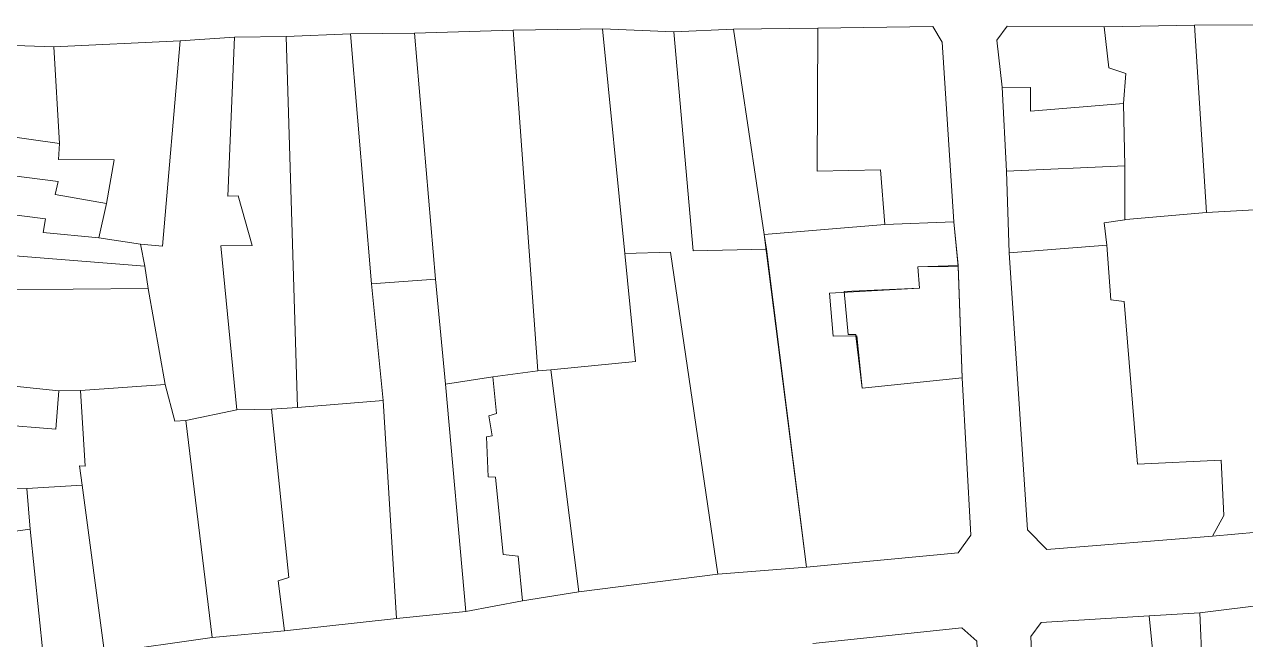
# Model space of a CAD drawing. Header units: millimetres. Extents: x 613231 to 614415, y 1317543 to 1318244.
# Drawn here: x 613948.9 to 614166.7, y 1317753.1 to 1317862.9 of the extents above; entities that cross this region are included whole.
import ezdxf

# ---------------------------------------------------------------- set-up
doc = ezdxf.new("R2010")
doc.units = ezdxf.units.MM
doc.layers.add('2', color=7, linetype='Continuous')
doc.layers.add('CVL_CUADCON_LIN', color=8, linetype='Continuous')

msp = doc.modelspace()

# ---------------------------------------------------------------- linework, layer by layer
at = {"color": 1, "lineweight": 0, "flags": 128}
msp.add_lwpolyline([(614115.49351, 1317819.69686), (614108.27151, 1317819.62786), (614108.58251, 1317815.81686), (614092.51474, 1317814.95514), (614093.18874, 1317807.28314), (614097.38872, 1317807.29538), (614098.33751, 1317798.00586), (614116.18651, 1317799.82886)], close=True, dxfattribs=at)
msp.add_lwpolyline([(614092.51474, 1317814.95514), (614093.18874, 1317807.28314), (614097.38872, 1317807.29538), (614098.33751, 1317798.00586)], dxfattribs=at)
at = {"layer": '2', "color": 1, "lineweight": 0}
for p, q in [((614157.64051, 1317862.79286), (614181.69751, 1317862.90386)), ((613986.38951, 1317860.63786), (613995.59551, 1317860.76186)), ((613995.59551, 1317860.76186), (614007.03851, 1317861.24786)), ((613995.59551, 1317860.76186), (613997.58351, 1317794.55186)), ((614018.48251, 1317861.32786), (614007.03851, 1317861.24786)), ((614007.03851, 1317861.24786), (614010.82351, 1317816.58886)), ((614018.48251, 1317861.32786), (614036.08051, 1317861.87986)), ((614022.21551, 1317817.43086), (614018.48251, 1317861.32786)), ((614036.08051, 1317861.87986), (614051.99951, 1317862.12286)), ((614036.08051, 1317861.87986), (614040.45051, 1317801.06286)), ((614064.71651, 1317861.59586), (614051.99951, 1317862.12286)), ((614051.99951, 1317862.12286), (614055.98051, 1317821.98686)), ((614064.71651, 1317861.59586), (614075.39651, 1317862.02886)), ((614068.18751, 1317822.47486), (614064.71651, 1317861.59586)), ((614090.45151, 1317862.21886), (614075.39651, 1317862.02886)), ((614075.39651, 1317862.02886), (614080.84751, 1317825.40286)), ((614090.28951, 1317836.70786), (614090.45151, 1317862.21886)), ((614157.64051, 1317862.79286), (614141.51751, 1317862.44786)), ((614141.51751, 1317862.44786), (614142.34251, 1317855.13286)), ((614159.77951, 1317829.30986), (614157.64051, 1317862.79286)), ((613954.14551, 1317858.93086), (613976.67551, 1317859.95286)), ((613954.14551, 1317858.93086), (613955.13951, 1317841.65586)), ((613976.67551, 1317859.95286), (613973.53051, 1317823.30586)), ((613986.38951, 1317860.63786), (613976.67551, 1317859.95286)), ((613985.16351, 1317832.22786), (613986.38951, 1317860.63786)), ((614142.34251, 1317855.13286), (614145.39651, 1317854.12386)), ((614145.39651, 1317854.12386), (614144.94751, 1317848.78686)), ((614128.36151, 1317851.64186), (614123.32551, 1317851.67986)), ((614123.32551, 1317851.67986), (614124.11251, 1317836.69086)), ((614128.36851, 1317847.42386), (614128.36151, 1317851.64186)), ((614144.94751, 1317848.78686), (614128.36851, 1317847.42386)), ((614145.21951, 1317837.65886), (614144.94751, 1317848.78686)), ((613955.13951, 1317841.65586), (613935.55351, 1317844.45286)), ((613954.99151, 1317838.80986), (613955.13951, 1317841.65586)), ((613934.24151, 1317837.43586), (613954.89651, 1317834.89586)), ((613964.90951, 1317838.73286), (613954.99151, 1317838.80986)), ((613963.54951, 1317830.95386), (613964.90951, 1317838.73286)), ((614101.63151, 1317836.93986), (614090.28951, 1317836.70786)), ((614102.40951, 1317827.18486), (614101.63151, 1317836.93986)), ((614124.11251, 1317836.69086), (614145.21951, 1317837.65886)), ((614145.18351, 1317828.05386), (614145.21951, 1317837.65886)), ((613954.89651, 1317834.89586), (613954.39151, 1317832.55786)), ((614124.11251, 1317836.69086), (614124.54351, 1317822.15886)), ((613954.39151, 1317832.55786), (613963.54951, 1317830.95386)), ((613933.28651, 1317830.62486), (613952.66951, 1317828.18286)), ((613962.18551, 1317824.80186), (613963.54951, 1317830.95386)), ((613986.99451, 1317832.28286), (613985.16351, 1317832.22786)), ((613989.50151, 1317823.44686), (613986.99451, 1317832.28286)), ((613952.66951, 1317828.18286), (613952.21551, 1317825.79286)), ((614141.52251, 1317827.48586), (614145.18351, 1317828.05386)), ((614145.38751, 1317828.10486), (614145.18351, 1317828.05386)), ((614145.38751, 1317828.10486), (614159.77951, 1317829.30986)), ((614169.39151, 1317829.84186), (614159.77951, 1317829.30986)), ((614080.84751, 1317825.40286), (614102.40951, 1317827.18486)), ((614114.71751, 1317827.67286), (614102.40951, 1317827.18486)), ((614114.71751, 1317827.67286), (614115.49351, 1317819.69686)), ((614141.98651, 1317823.52286), (614141.52251, 1317827.48586)), ((613952.21551, 1317825.79286), (613962.18551, 1317824.80186)), ((613962.18551, 1317824.80186), (613969.56251, 1317823.65186)), ((613973.53051, 1317823.30586), (613969.56251, 1317823.65186)), ((613969.56251, 1317823.65186), (613970.38251, 1317819.74086)), ((614080.84751, 1317825.40286), (614081.25851, 1317822.76186)), ((613970.38251, 1317819.74086), (613932.12951, 1317822.79586)), ((613983.90651, 1317823.38286), (613989.50151, 1317823.44686)), ((613986.80151, 1317794.11886), (613983.90651, 1317823.38286)), ((614064.16951, 1317822.26186), (614055.98051, 1317821.98686)), ((614055.98051, 1317821.98686), (614057.89351, 1317802.73186)), ((614072.60351, 1317764.75786), (614064.16951, 1317822.26186)), ((614081.25851, 1317822.76186), (614068.18751, 1317822.47486)), ((614088.41951, 1317766.01686), (614081.25851, 1317822.76186)), ((614124.54351, 1317822.15886), (614141.98651, 1317823.52286)), ((614141.98651, 1317823.52286), (614142.71451, 1317813.76786)), ((613970.38251, 1317819.74086), (613970.94851, 1317815.77786)), ((614115.49351, 1317819.69686), (614108.27151, 1317819.62786)), ((614108.27151, 1317819.62786), (614108.58251, 1317815.81686)), ((614116.18651, 1317799.82886), (614115.49351, 1317819.69686)), ((614010.82351, 1317816.58886), (614022.21551, 1317817.43086)), ((614022.21551, 1317817.43086), (614024.02551, 1317798.68386)), ((613970.94851, 1317815.77786), (613931.58151, 1317815.42586)), ((613970.94851, 1317815.77786), (613973.97751, 1317798.60986)), ((614010.82351, 1317816.58886), (614012.89151, 1317795.75986)), ((614108.58251, 1317815.81686), (614095.15551, 1317815.22486)), ((614095.15551, 1317815.22486), (614095.82951, 1317807.55286)), ((614142.71451, 1317813.76786), (614145.10551, 1317813.46886)), ((614145.10551, 1317813.46886), (614147.49251, 1317784.40786)), ((614095.82951, 1317807.55286), (614097.20251, 1317807.55686)), ((614097.20251, 1317807.55686), (614098.33751, 1317798.00586)), ((614057.89351, 1317802.73186), (614042.78951, 1317801.27186)), ((613930.53851, 1317800.02586), (613955.00751, 1317797.49486)), ((614024.02551, 1317798.68386), (614032.46651, 1317800.02586)), ((614040.45051, 1317801.06286), (614032.46651, 1317800.02586)), ((614032.46651, 1317800.02586), (614033.08751, 1317793.47186)), ((614042.78951, 1317801.27186), (614040.45051, 1317801.06286)), ((614047.78751, 1317761.64686), (614042.78951, 1317801.27186)), ((614098.33751, 1317798.00586), (614116.18651, 1317799.82886)), ((613955.00751, 1317797.49486), (613954.50951, 1317790.63386)), ((613955.00751, 1317797.49486), (613958.87251, 1317797.55586)), ((613973.97751, 1317798.60986), (613958.87251, 1317797.55586)), ((613958.87251, 1317797.55586), (613959.70851, 1317784.03986)), ((613973.97751, 1317798.60986), (613975.71751, 1317792.10886)), ((614027.65151, 1317758.14086), (614024.02551, 1317798.68386)), ((614012.89151, 1317795.75986), (613997.58351, 1317794.55186)), ((614015.29351, 1317756.88986), (614012.89151, 1317795.75986)), ((613986.80151, 1317794.11886), (613977.70051, 1317792.21586)), ((613992.95551, 1317794.23586), (613986.80151, 1317794.11886)), ((613997.58351, 1317794.55186), (613992.95551, 1317794.23586)), ((613996.05651, 1317764.15986), (613992.95551, 1317794.23586)), ((614033.08751, 1317793.47186), (614031.76551, 1317793.06286)), ((613954.50951, 1317790.63386), (613929.99051, 1317792.70686)), ((613977.70051, 1317792.21586), (613975.71751, 1317792.10886)), ((613982.39151, 1317753.50486), (613977.70051, 1317792.21586)), ((614031.76551, 1317793.06286), (614032.33151, 1317789.45586)), ((614032.33151, 1317789.45586), (614031.31451, 1317789.30086)), ((614031.31451, 1317789.30086), (614031.63051, 1317782.13586)), ((614147.49251, 1317784.40786), (614162.39351, 1317785.15586)), ((614162.39351, 1317785.15586), (614162.86751, 1317775.24786)), ((613959.70851, 1317784.03986), (613958.69051, 1317784.08886)), ((613958.69051, 1317784.08886), (613959.20551, 1317780.68486)), ((613959.20551, 1317780.68486), (613949.28751, 1317780.04986)), ((613963.16951, 1317750.71286), (613959.20551, 1317780.68486)), ((614031.63051, 1317782.13586), (614032.90251, 1317782.08886)), ((614032.90251, 1317782.08886), (614034.29851, 1317768.32086)), ((613929.04551, 1317779.69486), (613949.28751, 1317780.04986)), ((613949.28751, 1317780.04986), (613949.90951, 1317772.83586)), ((614162.86751, 1317775.24786), (614160.83851, 1317771.58386)), ((613949.90951, 1317772.83586), (613943.75651, 1317771.95686)), ((613952.23451, 1317750.32986), (613949.90951, 1317772.83586)), ((614034.29851, 1317768.32086), (614036.94351, 1317768.02286)), ((614036.94351, 1317768.02286), (614037.77051, 1317760.04586)), ((614072.60351, 1317764.75786), (614088.41951, 1317766.01686)), ((613994.12451, 1317763.59586), (613996.05651, 1317764.15986)), ((613995.25751, 1317754.65486), (613994.12451, 1317763.59586)), ((614047.78751, 1317761.64686), (614072.60351, 1317764.75786)), ((614037.77051, 1317760.04586), (614047.78751, 1317761.64686)), ((614037.77051, 1317760.04586), (614027.65151, 1317758.14086)), ((614158.57251, 1317757.90886), (614174.74351, 1317759.87986)), ((614015.29351, 1317756.88986), (613995.25751, 1317754.65486)), ((614027.65151, 1317758.14086), (614015.29351, 1317756.88986)), ((614158.57251, 1317757.90886), (614149.51951, 1317757.32686)), ((614149.51951, 1317757.32686), (614152.61851, 1317727.91186)), ((614159.83951, 1317728.64086), (614158.57251, 1317757.90886)), ((613982.39151, 1317753.50486), (613995.25751, 1317754.65486)), ((613963.16951, 1317750.71286), (613982.39151, 1317753.50486))]:
    msp.add_line(p, q, dxfattribs=at)
for points in [[(614090.45151, 1317862.21886), (614110.94851, 1317862.52386), (614112.63151, 1317859.73386), (614114.71751, 1317827.67286)], [(614123.32551, 1317851.67986), (614122.34551, 1317860.06286), (614124.22351, 1317862.60786), (614141.51751, 1317862.44786)], [(613935.55351, 1317844.45286), (613937.26251, 1317856.50086), (613940.36051, 1317859.40486), (613954.14551, 1317858.93086)], [(614160.83851, 1317771.58386), (614168.82351, 1317772.26486), (614169.78751, 1317773.43586), (614213.01651, 1317776.13586), (614215.70651, 1317779.54686), (614211.04251, 1317833.24986)], [(614124.54351, 1317822.15886), (614127.82751, 1317772.72186), (614131.29151, 1317769.17286), (614160.83851, 1317771.58386)], [(614116.18651, 1317799.82886), (614117.75851, 1317771.73086), (614115.47451, 1317768.57386), (614088.41951, 1317766.01686)], [(614130.57951, 1317705.75086), (614128.41751, 1317753.66686), (614130.29551, 1317756.16086), (614149.51951, 1317757.32686)], [(614089.56051, 1317752.40086), (614116.10651, 1317755.21086), (614118.80551, 1317752.82886), (614120.48851, 1317718.48086)]]:
    msp.add_lwpolyline(points, dxfattribs=at)
at = {"layer": 'CVL_CUADCON_LIN', "color": 1, "lineweight": 0, "ltscale": 0.5, "flags": 128}
for points in [[(614114.71751, 1317827.67286), (614102.40951, 1317827.18486), (614080.84751, 1317825.40286), (614088.41951, 1317766.01686), (614115.47451, 1317768.57386), (614117.75851, 1317771.73086), (614116.18651, 1317799.82886), (614115.47577, 1317819.87914), (614114.71751, 1317827.67286)], [(614108.27151, 1317819.62786), (614115.48713, 1317819.87954), (614116.18651, 1317799.82886), (614098.33751, 1317798.00586), (614097.23363, 1317807.29493), (614093.18874, 1317807.28314), (614092.51474, 1317814.95514), (614108.58251, 1317815.81686), (614108.27151, 1317819.62786)]]:
    msp.add_lwpolyline(points, dxfattribs=at)

doc.saveas('drawing.dxf')
